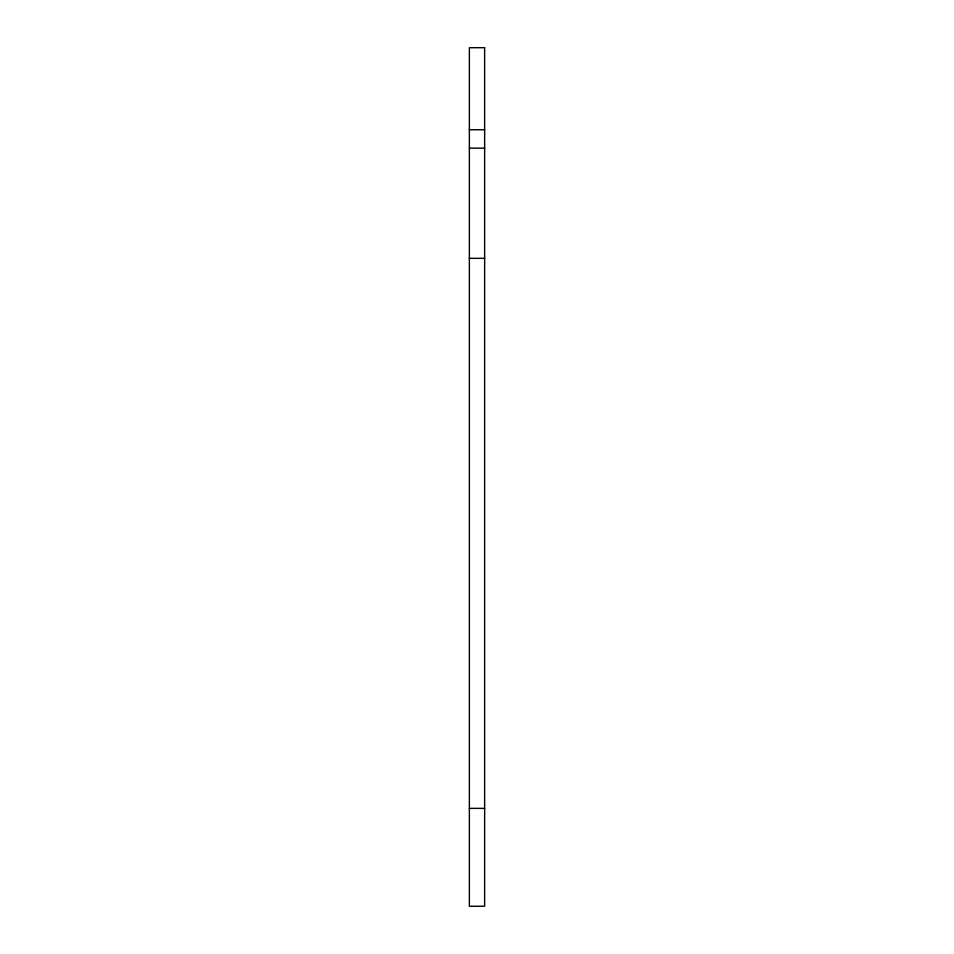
<?xml version="1.0" encoding="UTF-8"?>
<svg xmlns="http://www.w3.org/2000/svg" width="954" height="954" viewBox="0 0 954 954"><rect width="100%" height="100%" fill="white"/><g stroke="black" fill="none" stroke-linecap="round" stroke-linejoin="round"><path stroke-width="1.43" d="M469.368 129.744L484.644 129.744M469.368 148.144L484.644 148.144M469.368 258.331L484.644 258.331M469.368 808.372L484.644 808.372M484.644 47.7L469.368 47.7L469.368 906.3L484.644 906.228L484.644 47.7"/></g></svg>
